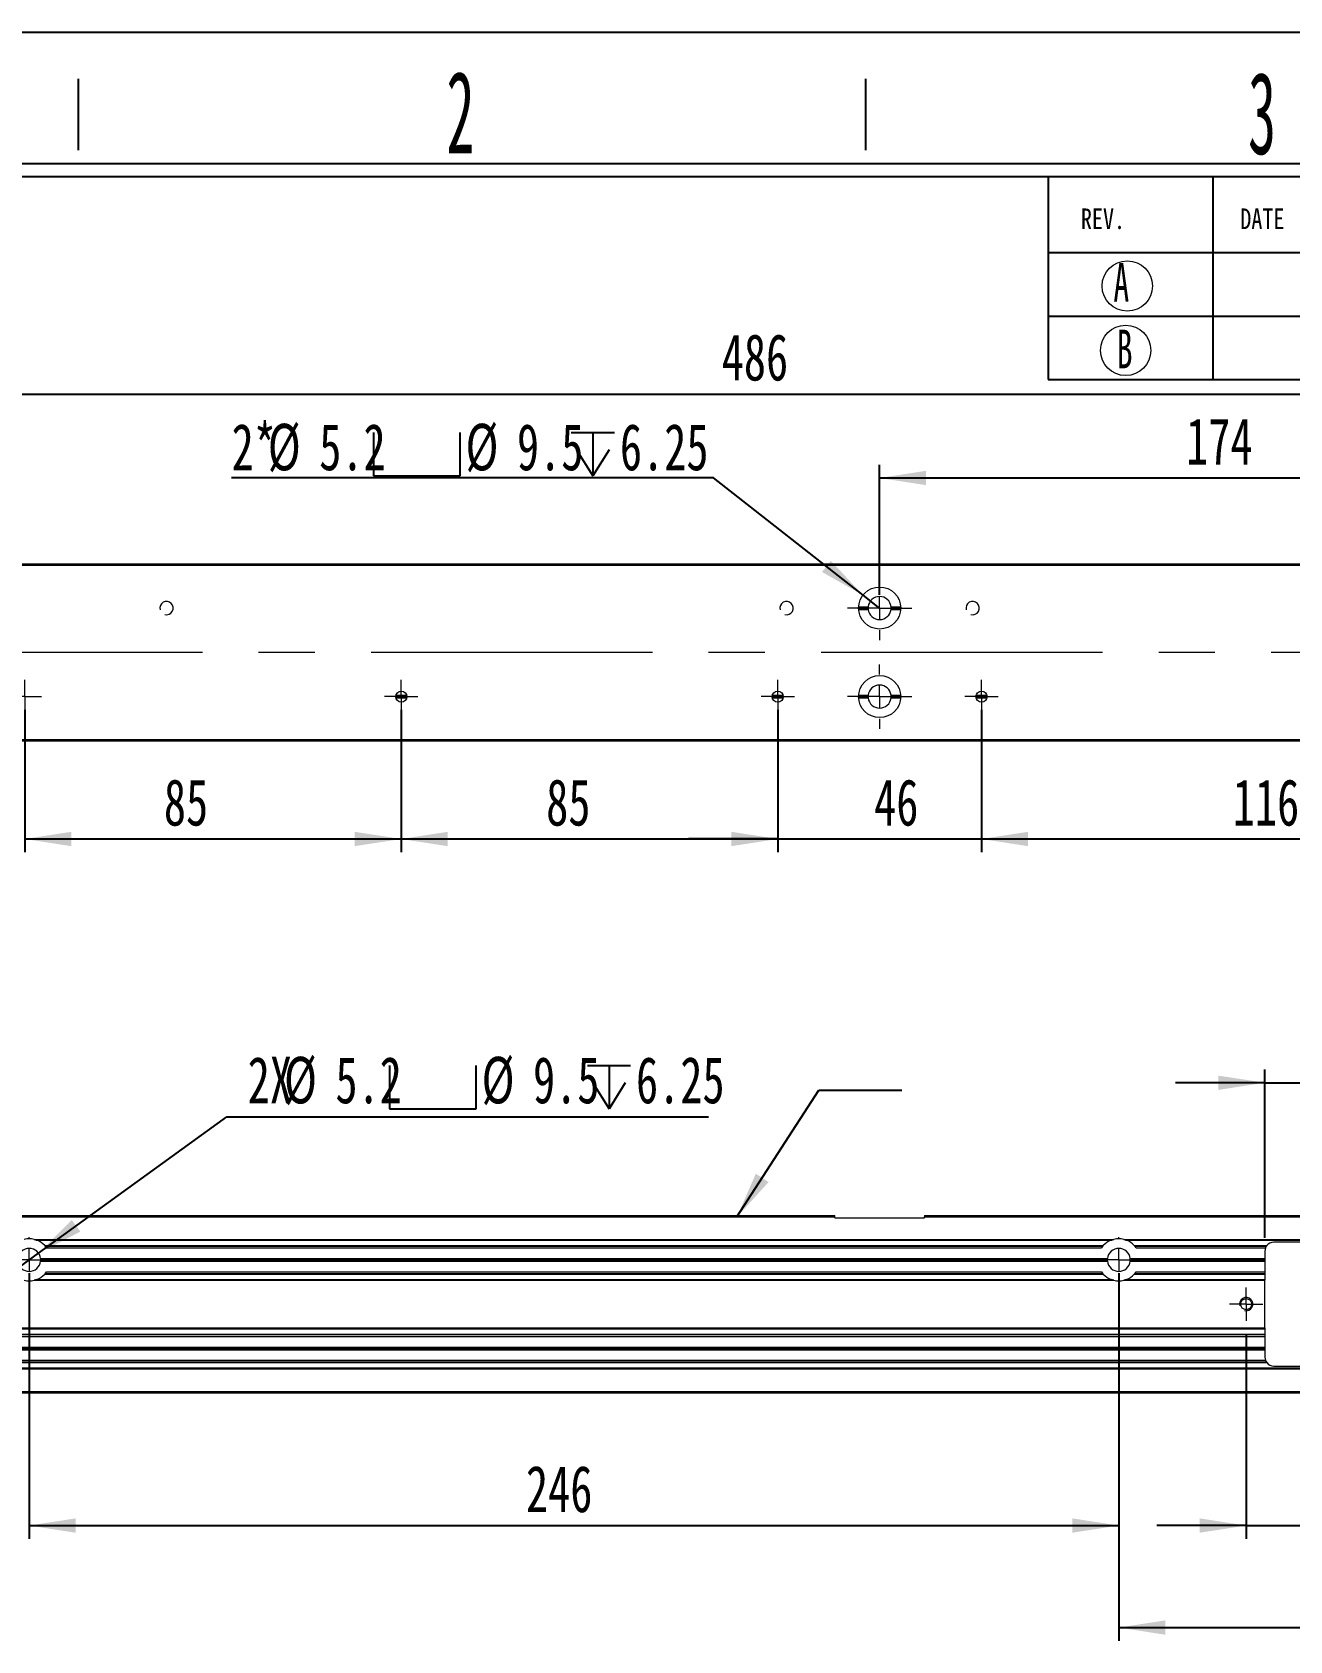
# Model space of a CAD drawing. Header units: millimetres. Extents: x 2 to 295, y 1 to 209.
# Drawn here: x 102.2 to 196.9, y 87.6 to 208.7 of the extents above; entities that cross this region are included whole.
import ezdxf

# ---------------------------------------------------------------- set-up
doc = ezdxf.new("R2010")
doc.units = ezdxf.units.MM
doc.linetypes.add('CENTER', pattern=[10.16, 6.35, -1.27, 1.27, -1.27])
doc.linetypes.add('CENTERX2', pattern=[20.32, 12.7, -2.54, 2.54, -2.54])
doc.layers.add('DIM', color=5, linetype='Continuous')
doc.layers.add('SLD-0', color=179, linetype='Continuous')
doc.layers.add('中心线', color=1, linetype='CENTER', lineweight=15)
doc.styles.add('SLDTEXTSTYLE1', font='TXT', dxfattribs={"width": 0.469})
doc.styles.add('SLDTEXTSTYLE10', font='TXT', dxfattribs={"width": 0.7865})
doc.styles.add('SLDTEXTSTYLE15', font='TXT', dxfattribs={"width": 0.7})
doc.styles.add('SLDTEXTSTYLE6', font='TXT', dxfattribs={"width": 0.6})
doc.styles.add('SLDTEXTSTYLE7', font='TXT', dxfattribs={"width": 0.5025})
doc.dimstyles.new('SLDDIMSTYLE0', dxfattribs={"dimtxt": 3.5, "dimasz": 3.5, "dimexe": 0, "dimexo": 0.0625, "dimgap": 0.875, "dimtad": 2, "dimlfac": 3, "dimrnd": 1e-09, "dimzin": 12, "dimdsep": 46, "dimtxsty": 'SLDTEXTSTYLE1', "dimsah": 1, "dimcen": 0.09, "dimadec": 0, "dimazin": 3, "dimtfac": 1, "dimtofl": 0, "dimtmove": 0, "dimatfit": 3, "dimfxl": 0, "dimfrac": 2, "dimtolj": 1, "dimtzin": 12, "dimarcsym": 0})
doc.dimstyles.new('SLDDIMSTYLE2', dxfattribs={"dimtxt": 3.5, "dimasz": 3.5, "dimexe": 0, "dimexo": 0.0625, "dimgap": 0.875, "dimtad": 2, "dimlfac": 3, "dimrnd": 1e-09, "dimzin": 12, "dimdsep": 46, "dimtxsty": 'SLDTEXTSTYLE1', "dimsah": 1, "dimcen": 0.09, "dimadec": 0, "dimazin": 3, "dimtfac": 1, "dimtmove": 0, "dimatfit": 0, "dimfxl": 0, "dimfrac": 2, "dimtolj": 1, "dimtzin": 12, "dimarcsym": 0})
doc.dimstyles.new('SLDDIMSTYLE4', dxfattribs={"dimtxt": 3.5, "dimasz": 3.5, "dimexe": 0, "dimexo": 0.0625, "dimgap": 0.875, "dimtad": 0, "dimtih": 1, "dimtoh": 1, "dimlfac": 3, "dimrnd": 1e-09, "dimzin": 12, "dimdsep": 46, "dimtxsty": 'SLDTEXTSTYLE1', "dimsah": 1, "dimcen": 0, "dimadec": 0, "dimazin": 3, "dimtfac": 1, "dimtmove": 0, "dimatfit": 3, "dimfxl": 0, "dimfrac": 2, "dimtolj": 1, "dimtzin": 12, "dimarcsym": 0})
doc.dimstyles.new('SLDDIMSTYLE7', dxfattribs={"dimtxt": 0.18, "dimasz": 3.5, "dimexe": 0, "dimexo": 0.0625, "dimgap": 0, "dimtad": 0, "dimtih": 1, "dimtoh": 1, "dimdec": 0, "dimrnd": 1e-09, "dimzin": 0, "dimdsep": 46, "dimtxsty": 'Standard', "dimsah": 1, "dimcen": 0.09, "dimadec": 0, "dimazin": 0, "dimtfac": 3.5, "dimtdec": 0, "dimtofl": 0, "dimtmove": 0, "dimatfit": 3, "dimfxl": 0, "dimfrac": 2, "dimtolj": 1, "dimtzin": 0, "dimarcsym": 0})
doc.dimstyles.new('SLDDIMSTYLE8', dxfattribs={"dimtxt": 3.5, "dimasz": 3.5, "dimexe": 0, "dimexo": 0.0625, "dimgap": 0.875, "dimtad": 0, "dimtih": 1, "dimtoh": 1, "dimlfac": 3, "dimrnd": 1e-09, "dimzin": 12, "dimdsep": 46, "dimtxsty": 'SLDTEXTSTYLE1', "dimsah": 1, "dimcen": 0, "dimadec": 0, "dimazin": 3, "dimtfac": 1, "dimtofl": 0, "dimtmove": 0, "dimatfit": 3, "dimfxl": 0, "dimfrac": 2, "dimtolj": 1, "dimtzin": 12, "dimarcsym": 0})

# ---------------------------------------------------------------- blocks, each defined once
blk = doc.blocks.new('_D')
at = {"layer": 'DIM'}
for p, q in [((101.98, 115.24), (101.98, 95.24)), ((183.98, 115.24), (183.98, 95.24)), ((101.98, 96.24), (183.98, 96.24))]:
    blk.add_line(p, q, dxfattribs=at)
for points in [[(101.98, 96.24), (105.48, 95.7), (105.48, 96.78)], [(183.98, 96.24), (180.48, 96.78), (180.48, 95.7)]]:
    blk.add_solid(points, dxfattribs=at)
at = {"layer": 'DIM', "insert": (139.37, 100.75), "char_height": 3.5, "attachment_point": 1, "style": 'SLDTEXTSTYLE15'}
blk.add_mtext('246', dxfattribs=at)
blk = doc.blocks.new('_D_5')
at = {"layer": 'DIM'}
for p, q in [((194.98, 117.91), (194.98, 130.58)), ((210.98, 117.91), (210.98, 130.58)), ((194.98, 129.58), (188.25, 129.58)), ((194.98, 129.58), (210.98, 129.58)), ((210.98, 129.58), (217.72, 129.58))]:
    blk.add_line(p, q, dxfattribs=at)
for points in [[(194.98, 129.58), (191.48, 130.11), (191.48, 129.04)], [(210.98, 129.58), (214.48, 129.04), (214.48, 130.11)]]:
    blk.add_solid(points, dxfattribs=at)
at = {"layer": 'DIM', "insert": (201.81, 134.09), "char_height": 3.5, "attachment_point": 1, "style": 'SLDTEXTSTYLE15'}
blk.add_mtext('48', dxfattribs=at)
blk = doc.blocks.new('_D_7')
at = {"layer": 'DIM'}
for p, q in [((193.57, 110.66), (193.57, 95.24)), ((212.4, 110.66), (212.4, 95.24)), ((193.57, 96.24), (186.84, 96.24)), ((193.57, 96.24), (212.4, 96.24)), ((212.4, 96.24), (219.13, 96.24))]:
    blk.add_line(p, q, dxfattribs=at)
for points in [[(193.57, 96.24), (190.07, 96.78), (190.07, 95.7)], [(212.4, 96.24), (215.9, 95.7), (215.9, 96.78)]]:
    blk.add_solid(points, dxfattribs=at)
at = {"layer": 'DIM', "insert": (201.5, 100.75), "char_height": 3.5, "attachment_point": 1, "style": 'SLDTEXTSTYLE15'}
blk.add_mtext('56.5', dxfattribs=at)
blk = doc.blocks.new('SW_SYMBOL_HOLE_SPOT')
at = {"layer": 'DIM', "color": 0}
for p, q in [((0, 875), (0, 75)), ((1600, 75), (1600, 875)), ((0, 75), (1600, 75))]:
    blk.add_line(p, q, dxfattribs=at)
blk = doc.blocks.new('SW_SYMBOL_HOLE_DEPTH')
at = {"layer": 'DIM', "color": 0}
for p, q in [((0, 875), (800, 875)), ((400, 875), (400, 75)), ((100, 555), (400, 75)), ((700, 555), (400, 75))]:
    blk.add_line(p, q, dxfattribs=at)
blk = doc.blocks.new('_D_10')
at = {"layer": 'DIM'}
for p, q in [((102.69, 116.75), (116.85, 127.02)), ((116.85, 127.02), (153.1, 127.02)), ((101.28, 115.73), (102.69, 116.75)), ((101.28, 115.73), (95.83, 111.78))]:
    blk.add_line(p, q, dxfattribs=at)
for points in [[(102.69, 116.75), (105.84, 118.37), (105.2, 119.24)], [(101.28, 115.73), (98.13, 114.11), (98.77, 113.24)]]:
    blk.add_solid(points, dxfattribs=at)
at = {"layer": 'DIM', "xscale": 0.004072727272727273, "yscale": 0.004072727272727273, "zscale": 0.004072727272727273}
for name, p in [('SW_SYMBOL_HOLE_SPOT', (129.11, 127.31)), ('SW_SYMBOL_HOLE_DEPTH', (143.99, 127.31))]:
    blk.add_blockref(name, p, dxfattribs=at)
at = {"layer": 'DIM', "char_height": 3.5, "attachment_point": 1, "style": 'SLDTEXTSTYLE15'}
for s, insert in [('2X', (118.43, 131.53)), ('%%c', (121.16, 131.53)), ('5.2', (125.03, 131.53)), ('%%c', (136.03, 131.53)), ('9.5', (139.9, 131.53)), ('6.25', (147.65, 131.53))]:
    blk.add_mtext(s, dxfattribs=dict(at, insert=insert))
blk = doc.blocks.new('_D_13')
at = {"layer": 'DIM'}
for p, q in [((183.98, 113.54), (183.98, 87.56)), ((223.98, 105.24), (223.98, 87.56)), ((183.98, 88.56), (223.98, 88.56))]:
    blk.add_line(p, q, dxfattribs=at)
for points in [[(183.98, 88.56), (187.48, 88.02), (187.48, 89.1)], [(223.98, 88.56), (220.48, 89.1), (220.48, 88.02)]]:
    blk.add_solid(points, dxfattribs=at)
at = {"layer": 'DIM', "insert": (204.29, 93.07), "char_height": 3.5, "attachment_point": 1, "style": 'SLDTEXTSTYLE15'}
blk.add_mtext('120', dxfattribs=at)
blk = doc.blocks.new('SW_CENTERMARKSYMBOL_1')
at = {"layer": '中心线', "color": 0}
for p, q in [((0, 0.83), (0, 1.25)), ((-0.83, 0), (-1.25, 0)), ((0, 0), (-0.83, 0)), ((0, 0), (0, 0.83)), ((0, 0), (0, -0.83)), ((0, 0), (0.83, 0)), ((0.83, 0), (1.25, 0)), ((0, -0.83), (0, -1.25))]:
    blk.add_line(p, q, dxfattribs=at)
blk = doc.blocks.new('SW_CENTERMARKSYMBOL_2')
at = {"layer": '中心线', "color": 0}
for p, q in [((0, 1.67), (0, 1.7)), ((-1.67, 0), (-1.7, 0)), ((0, 0), (-0.83, 0)), ((0, 0), (0, 0.83)), ((0, 0), (0, -0.83)), ((0, 0), (0.83, 0)), ((1.67, 0), (1.7, 0)), ((0, -1.67), (0, -1.7))]:
    blk.add_line(p, q, dxfattribs=at)
blk = doc.blocks.new('SW_CENTERMARKSYMBOL_3')
at = {"layer": '中心线', "color": 0}
for p, q in [((0, 1.67), (0, 1.7)), ((-1.67, 0), (-1.7, 0)), ((0, 0), (-0.83, 0)), ((0, 0), (0, 0.83)), ((0, 0), (0, -0.83)), ((0, 0), (0.83, 0)), ((1.67, 0), (1.7, 0)), ((0, -1.67), (0, -1.7))]:
    blk.add_line(p, q, dxfattribs=at)
blk = doc.blocks.new('_D_26')
at = {"layer": 'DIM'}
for p, q in [((153.47, 175.11), (117.22, 175.11)), ((164.74, 166.29), (153.47, 175.11)), ((165.98, 165.32), (164.74, 166.29))]:
    blk.add_line(p, q, dxfattribs=at)
blk.add_solid([(164.74, 166.29), (162.31, 168.87), (161.65, 168.03)], dxfattribs=at)
at = {"layer": 'DIM', "xscale": 0.004072727272727273, "yscale": 0.004072727272727273, "zscale": 0.004072727272727273}
for name, p in [('SW_SYMBOL_HOLE_SPOT', (127.89, 174.97)), ('SW_SYMBOL_HOLE_DEPTH', (142.77, 174.97))]:
    blk.add_blockref(name, p, dxfattribs=at)
at = {"layer": 'DIM', "char_height": 3.5, "attachment_point": 1, "style": 'SLDTEXTSTYLE15'}
for s, insert in [('2*', (117.22, 179.19)), ('%%c', (119.94, 179.19)), ('%%c', (134.82, 179.19)), ('5.2', (123.81, 179.19)), ('9.5', (138.69, 179.19)), ('6.25', (146.44, 179.19))]:
    blk.add_mtext(s, dxfattribs=dict(at, insert=insert))
blk = doc.blocks.new('_D_27')
at = {"layer": 'DIM'}
for p, q in [((129.98, 157.65), (129.98, 146.93)), ((158.32, 157.65), (158.32, 146.93)), ((129.98, 147.93), (158.32, 147.93))]:
    blk.add_line(p, q, dxfattribs=at)
for points in [[(129.98, 147.93), (133.48, 147.39), (133.48, 148.47)], [(158.32, 147.93), (154.82, 148.47), (154.82, 147.39)]]:
    blk.add_solid(points, dxfattribs=at)
at = {"layer": 'DIM', "insert": (140.89, 152.44), "char_height": 3.5, "attachment_point": 1, "style": 'SLDTEXTSTYLE15'}
blk.add_mtext('85', dxfattribs=at)
blk = doc.blocks.new('_D_28')
at = {"layer": 'DIM'}
for p, q in [((158.32, 157.65), (158.32, 146.93)), ((173.65, 157.65), (173.65, 146.93)), ((158.32, 147.93), (151.59, 147.93)), ((158.32, 147.93), (173.65, 147.93)), ((173.65, 147.93), (180.38, 147.93))]:
    blk.add_line(p, q, dxfattribs=at)
for points in [[(158.32, 147.93), (154.82, 148.47), (154.82, 147.39)], [(173.65, 147.93), (177.15, 147.39), (177.15, 148.47)]]:
    blk.add_solid(points, dxfattribs=at)
at = {"layer": 'DIM', "insert": (165.57, 152.44), "char_height": 3.5, "attachment_point": 1, "style": 'SLDTEXTSTYLE15'}
blk.add_mtext('46', dxfattribs=at)
blk = doc.blocks.new('_D_29')
at = {"layer": 'DIM'}
for p, q in [((173.65, 157.65), (173.65, 146.93)), ((212.32, 157.65), (212.32, 146.93)), ((173.65, 147.93), (212.32, 147.93))]:
    blk.add_line(p, q, dxfattribs=at)
for points in [[(173.65, 147.93), (177.15, 147.39), (177.15, 148.47)], [(212.32, 147.93), (208.82, 148.47), (208.82, 147.39)]]:
    blk.add_solid(points, dxfattribs=at)
at = {"layer": 'DIM', "insert": (192.56, 152.44), "char_height": 3.5, "attachment_point": 1, "style": 'SLDTEXTSTYLE15'}
blk.add_mtext('116', dxfattribs=at)
blk = doc.blocks.new('_D_33')
at = {"layer": 'DIM'}
for p, q in [((101.65, 157.65), (101.65, 146.93)), ((129.98, 157.65), (129.98, 146.93)), ((101.65, 147.93), (129.98, 147.93))]:
    blk.add_line(p, q, dxfattribs=at)
for points in [[(101.65, 147.93), (105.15, 147.39), (105.15, 148.47)], [(129.98, 147.93), (126.48, 148.47), (126.48, 147.39)]]:
    blk.add_solid(points, dxfattribs=at)
at = {"layer": 'DIM', "insert": (112.12, 152.44), "char_height": 3.5, "attachment_point": 1, "style": 'SLDTEXTSTYLE15'}
blk.add_mtext('85', dxfattribs=at)
blk = doc.blocks.new('_D_34')
at = {"layer": 'DIM'}
for p, q in [((61.98, 169.65), (61.98, 182.43)), ((223.98, 169.65), (223.98, 182.43)), ((61.98, 181.43), (223.98, 181.43))]:
    blk.add_line(p, q, dxfattribs=at)
for points in [[(61.98, 181.43), (65.48, 180.9), (65.48, 181.97)], [(223.98, 181.43), (220.48, 181.97), (220.48, 180.9)]]:
    blk.add_solid(points, dxfattribs=at)
at = {"layer": 'DIM', "insert": (154.1, 185.95), "char_height": 3.5, "attachment_point": 1, "style": 'SLDTEXTSTYLE15'}
blk.add_mtext('486', dxfattribs=at)
blk = doc.blocks.new('_D_36')
at = {"layer": 'DIM'}
for p, q in [((165.98, 166.32), (165.98, 176.11)), ((223.98, 169.65), (223.98, 176.11)), ((165.98, 175.11), (223.98, 175.11))]:
    blk.add_line(p, q, dxfattribs=at)
for points in [[(165.98, 175.11), (169.48, 174.57), (169.48, 175.65)], [(223.98, 175.11), (220.48, 175.65), (220.48, 174.57)]]:
    blk.add_solid(points, dxfattribs=at)
at = {"layer": 'DIM', "insert": (189.05, 179.62), "char_height": 3.5, "attachment_point": 1, "style": 'SLDTEXTSTYLE15'}
blk.add_mtext('174', dxfattribs=at)
blk = doc.blocks.new('SW_CENTERMARKSYMBOL_17')
at = {"layer": '中心线', "color": 0}
for p, q in [((0, 1.67), (0, 2.42)), ((-1.67, 0), (-2.42, 0)), ((0, 0), (-0.83, 0)), ((0, 0), (0, 0.83)), ((0, 0), (0, -0.83)), ((0, 0), (0.83, 0)), ((1.67, 0), (2.42, 0)), ((0, -1.67), (0, -2.42))]:
    blk.add_line(p, q, dxfattribs=at)
blk = doc.blocks.new('SW_CENTERMARKSYMBOL_18')
at = {"layer": '中心线', "color": 0}
for p, q in [((0, 1.67), (0, 2.42)), ((-1.67, 0), (-2.42, 0)), ((0, 0), (-0.83, 0)), ((0, 0), (0, 0.83)), ((0, 0), (0, -0.83)), ((0, 0), (0.83, 0)), ((1.67, 0), (2.42, 0)), ((0, -1.67), (0, -2.42))]:
    blk.add_line(p, q, dxfattribs=at)
blk = doc.blocks.new('SW_CENTERMARKSYMBOL_24')
at = {"layer": '中心线', "color": 0}
for p, q in [((0, 0.83), (0, 1.25)), ((-0.83, 0), (-1.25, 0)), ((0, 0), (-0.83, 0)), ((0, 0), (0, 0.83)), ((0, 0), (0, -0.83)), ((0, 0), (0.83, 0)), ((0.83, 0), (1.25, 0)), ((0, -0.83), (0, -1.25))]:
    blk.add_line(p, q, dxfattribs=at)
blk = doc.blocks.new('SW_CENTERMARKSYMBOL_25')
at = {"layer": '中心线', "color": 0}
for p, q in [((0, 0.83), (0, 1.25)), ((-0.83, 0), (-1.25, 0)), ((0, 0), (-0.83, 0)), ((0, 0), (0, 0.83)), ((0, 0), (0, -0.83)), ((0, 0), (0.83, 0)), ((0.83, 0), (1.25, 0)), ((0, -0.83), (0, -1.25))]:
    blk.add_line(p, q, dxfattribs=at)
blk = doc.blocks.new('SW_CENTERMARKSYMBOL_26')
at = {"layer": '中心线', "color": 0}
for p, q in [((0, 0.83), (0, 1.25)), ((-0.83, 0), (-1.25, 0)), ((0, 0), (-0.83, 0)), ((0, 0), (0, 0.83)), ((0, 0), (0, -0.83)), ((0, 0), (0.83, 0)), ((0.83, 0), (1.25, 0)), ((0, -0.83), (0, -1.25))]:
    blk.add_line(p, q, dxfattribs=at)
blk = doc.blocks.new('SW_CENTERMARKSYMBOL_27')
at = {"layer": '中心线', "color": 0}
for p, q in [((0, 0.83), (0, 1.25)), ((-0.83, 0), (-1.25, 0)), ((0, 0), (-0.83, 0)), ((0, 0), (0, 0.83)), ((0, 0), (0, -0.83)), ((0, 0), (0.83, 0)), ((0.83, 0), (1.25, 0)), ((0, -0.83), (0, -1.25))]:
    blk.add_line(p, q, dxfattribs=at)

msp = doc.modelspace()

# ---------------------------------------------------------------- linework, layer by layer
at = {"color": 7, "linetype": 'Continuous', "lineweight": 15}
for p, q in [((61.98444258, 168.65091057), (223.98444306, 168.65091057)), ((61.98444258, 168.55091074), (223.98444306, 168.55091074)), ((164.40111191, 165.31757731), (165.11777829, 165.31757731)), ((164.40427096, 165.41757745), (165.12356491, 165.41757745)), ((164.40427096, 165.21757748), (165.12356491, 165.21757748)), ((166.84531958, 165.41757745), (167.56461353, 165.41757745)), ((166.84531958, 165.21757748), (167.56461353, 165.21757748)), ((166.85111117, 165.31757731), (167.56777755, 165.31757731)), ((129.58654057, 158.75091063), (130.38703095, 158.75091063)), ((157.91987172, 158.75091063), (158.72036707, 158.75091063)), ((164.40427096, 158.75091063), (165.12356491, 158.75091063)), ((166.84531958, 158.75091063), (167.56461353, 158.75091063)), ((173.25320632, 158.75091063), (174.0536967, 158.75091063)), ((129.56777504, 158.6509108), (130.39978634, 158.6509108)), ((129.58321265, 158.55091066), (130.38311691, 158.55091066)), ((157.90111116, 158.6509108), (158.73311749, 158.6509108)), ((157.91654876, 158.55091066), (158.71644806, 158.55091066)), ((164.40111191, 158.6509108), (165.11777829, 158.6509108)), ((164.40427096, 158.55091066), (165.12356491, 158.55091066)), ((166.84531958, 158.55091066), (167.56461353, 158.55091066)), ((166.85111117, 158.6509108), (167.56777755, 158.6509108)), ((173.2344408, 158.6509108), (174.0664521, 158.6509108)), ((173.24988337, 158.55091066), (174.04978267, 158.55091066)), ((61.98444258, 155.41757737), (223.98444306, 155.41757737)), ((61.98444258, 155.31757754), (223.98444306, 155.31757754)), ((61.98444258, 119.57555113), (162.61777571, 119.57555113)), ((61.98444258, 119.4755513), (162.61777571, 119.4755513)), ((162.61777571, 119.4755513), (162.61777571, 119.57555113)), ((162.61777571, 119.40888475), (162.61777571, 119.4755513)), ((162.61777571, 119.40888475), (169.35110878, 119.40888475)), ((169.35110878, 119.57555113), (223.98444306, 119.57555113)), ((169.35110878, 119.57555113), (169.35110878, 119.4755513)), ((169.35110878, 119.4755513), (223.98444306, 119.4755513)), ((169.35110878, 119.40888475), (169.35110878, 119.4755513)), ((102.35389363, 117.78184434), (183.61499201, 117.78184434)), ((102.56772529, 117.71419773), (183.40116035, 117.71419773)), ((184.35389589, 117.78184434), (223.98444306, 117.78184434)), ((184.56772756, 117.71419773), (223.98444306, 117.71419773)), ((210.31777602, 117.57555143), (195.65110943, 117.57555143)), ((102.84532399, 116.34221801), (183.12356414, 116.34221801)), ((103.1508574, 117.3129287), (182.81802824, 117.3129287)), ((103.17646753, 117.28363923), (182.79252242, 117.28363923)), ((103.28955741, 117.13866459), (182.67932823, 117.13866459)), ((184.84532129, 116.34221801), (194.98444389, 116.34221801)), ((185.15085718, 117.3129287), (195.12083422, 117.3129287)), ((185.17646731, 117.28363923), (195.10047427, 117.28363923)), ((185.28955967, 117.13866459), (195.02529294, 117.13866459)), ((194.98444389, 116.90888465), (194.98444389, 116.34221801)), ((194.98444389, 116.34221801), (194.98444389, 116.24221787)), ((102.84532399, 116.14221804), (183.12356414, 116.14221804)), ((102.85110564, 116.24221787), (183.11777752, 116.24221787)), ((103.1508574, 115.1715072), (182.81802824, 115.1715072)), ((182.79241811, 115.20079652), (103.17636819, 115.20079652)), ((103.28955741, 115.34577131), (182.67932823, 115.34577131)), ((184.84532129, 116.14221804), (194.98444389, 116.14221804)), ((184.85111039, 116.24221787), (194.98444389, 116.24221787)), ((185.15085718, 115.1715072), (194.98444389, 115.1715072)), ((194.98444389, 115.20079652), (185.176363, 115.20079652)), ((185.28955967, 115.34577131), (194.98444389, 115.34577131)), ((194.98444389, 116.24221787), (194.98444389, 116.14221804)), ((194.98444389, 116.14221804), (194.98444389, 115.34577131)), ((194.98444389, 115.34577131), (194.98444389, 115.20079652)), ((194.98444389, 115.20079652), (194.98444389, 115.1715072)), ((194.98444389, 115.1715072), (194.98444389, 114.77023802)), ((102.35389363, 114.70259156), (183.61499201, 114.70259156)), ((102.56772529, 114.77023802), (183.40116035, 114.77023802)), ((184.35389589, 114.70259156), (194.98444389, 114.70259156)), ((184.56772756, 114.77023802), (194.98444389, 114.77023802)), ((194.98444389, 114.77023802), (194.98444389, 114.70259156)), ((194.98444389, 111.11517767), (194.98444389, 114.70259156)), ((61.98444258, 111.11517767), (194.98444389, 111.11517767)), ((61.98444258, 111.04753121), (194.98444389, 111.04753121)), ((61.98444258, 110.64626203), (194.98444389, 110.64626203)), ((61.98444258, 110.61697271), (194.98444389, 110.61697271)), ((61.98444258, 110.47199792), (194.98444389, 110.47199792)), ((194.98444389, 111.11517767), (194.98444389, 111.04753121)), ((194.98444389, 111.04753121), (194.98444389, 110.64626203)), ((194.98444389, 110.64626203), (194.98444389, 110.61697271)), ((194.98444389, 110.61697271), (194.98444389, 110.47199792)), ((194.98444389, 110.47199792), (194.98444389, 109.67555119)), ((81.19194002, 109.67555119), (194.98444389, 109.67555119)), ((81.19194002, 109.47555121), (194.98444389, 109.47555121)), ((81.2011092, 109.57555136), (194.98444389, 109.57555136)), ((194.98444389, 109.67555119), (194.98444389, 109.57555136)), ((194.98444389, 109.57555136), (194.98444389, 109.47555121)), ((194.98444389, 109.47555121), (194.98444389, 108.90888458)), ((61.98444258, 108.67910464), (195.02529294, 108.67910464)), ((195.10040721, 108.53413), (61.98444258, 108.53413)), ((61.98444258, 108.50484053), (195.12083422, 108.50484053)), ((61.98444258, 108.1035715), (223.98444306, 108.1035715)), ((61.98444258, 108.03592489), (223.98444306, 108.03592489)), ((195.10047427, 108.53413), (195.10040721, 108.53413)), ((195.65110943, 108.2422178), (210.31777602, 108.2422178)), ((61.98444258, 106.34221793), (223.98444306, 106.34221793)), ((61.98444258, 106.2422181), (223.98444306, 106.2422181))]:
    msp.add_line(p, q, dxfattribs=at)
for centre, radius in [((165.98444306, 165.31757739), 1.58333333), ((165.98444306, 158.65091072), 1.58333333), ((129.98444306, 158.65091072), 0.41666667), ((158.31777639, 158.65091072), 0.41666667), ((173.65110973, 158.65091072), 0.41666667), ((193.56777639, 112.90888461), 0.41666667)]:
    msp.add_circle(centre, radius, dxfattribs=at)
for centre, radius, start, end in [((165.98444306, 165.31757739), 0.86666667, 6.6258095648, 173.3741904352), ((165.98444306, 165.31757739), 0.86666667, 173.3741904352, 180), ((165.98444306, 165.31757739), 0.86666667, 180, 186.6258095648), ((165.98444306, 165.31757739), 0.86666667, 186.6258095648, 353.3741904352), ((165.98444306, 165.31757739), 0.86666667, 0, 6.6258095648), ((165.98444306, 165.31757739), 0.86666667, 353.3741904352, 0), ((165.98444306, 158.65091072), 0.86666667, 173.3741904352, 180), ((165.98444306, 158.65091072), 0.86666667, 6.6258095648, 173.3741904352), ((165.98444306, 158.65091072), 0.86666667, 0, 6.6258095648), ((165.98444306, 158.65091072), 0.86666667, 180, 186.6258095648), ((165.98444306, 158.65091072), 0.86666667, 186.6258095648, 353.3741904352), ((165.98444306, 158.65091072), 0.86666667, 353.3741904352, 0), ((101.98444306, 116.24221795), 1.58333333, 76.5063140767, 103.4936859233), ((101.98444306, 116.24221795), 1.58333333, 42.5503870776, 68.3836663218), ((183.98444306, 116.24221795), 1.58333333, 111.6163336782, 137.4496129224), ((183.98444306, 116.24221795), 1.58333333, 76.5063140767, 103.4936859233), ((183.98444306, 116.24221795), 1.58333333, 42.5503870776, 68.3836663218), ((195.65110973, 116.90888461), 0.66666667, 90, 142.6944092583), ((101.98444306, 116.24221795), 0.86666667, 6.6258095648, 173.3741904352), ((101.98444306, 116.24221795), 0.86666667, 0, 6.6258095648), ((101.98444306, 116.24221795), 1.58333333, 34.48405078, 41.1277243475), ((183.98444306, 116.24221795), 1.58333333, 138.8722756525, 145.51594922), ((183.98444306, 116.24221795), 0.86666667, 173.3741904352, 180), ((183.98444306, 116.24221795), 0.86666667, 6.6258095648, 173.3741904352), ((183.98444306, 116.24221795), 0.86666667, 0, 6.6258095648), ((183.98444306, 116.24221795), 1.58333333, 34.48405078, 41.1277243475), ((195.65110973, 116.90888461), 0.66666667, 159.838352595, 180), ((195.65110973, 116.90888461), 0.66666667, 145.7966292667, 159.838352595), ((101.98444306, 116.24221795), 0.86666667, 186.6258095648, 353.3741904352), ((101.98444306, 116.24221795), 1.58333333, 291.6163336782, 317.4496129224), ((101.98444306, 116.24221795), 0.86666667, 353.3741904352, 0), ((101.98444306, 116.24221795), 1.58333333, 318.8722756525, 325.51594922), ((183.98444306, 116.24221795), 1.58333333, 214.48405078, 221.1277243475), ((183.98444306, 116.24221795), 1.58333333, 222.5503870776, 248.3836663218), ((183.98444306, 116.24221795), 0.86666667, 180, 186.6258095648), ((183.98444306, 116.24221795), 0.86666667, 186.6258095648, 353.3741904352), ((183.98444306, 116.24221795), 1.58333333, 291.6163336782, 317.4496129224), ((183.98444306, 116.24221795), 0.86666667, 353.3741904352, 0), ((183.98444306, 116.24221795), 1.58333333, 318.8722756525, 325.51594922), ((101.98444306, 116.24221795), 1.58333333, 256.5063140767, 283.4936859233), ((183.98444306, 116.24221795), 1.58333333, 256.5063140767, 283.4936859233), ((195.65110973, 108.90888461), 0.66666667, 180, 200.161647405), ((195.65110973, 108.90888461), 0.66666667, 200.161647405, 214.2033707333), ((195.65110973, 108.90888461), 0.66666667, 217.3055907417, 270)]:
    msp.add_arc(centre, radius, start, end, dxfattribs=at)
at = {"color": 7, "linetype": 'Continuous', "lineweight": 0}
for centre in [(112.31777639, 165.31757739), (158.98444306, 165.31757739), (172.98444306, 165.31757739), (193.56777639, 112.90888461)]:
    msp.add_arc(centre, 0.5, 255, 195, dxfattribs=at)
at = {"color": 7, "linetype": 'Continuous', "lineweight": 15}
for points, knots in [([(102.35389522, 117.78184438), (102.39079552, 117.7729897), (102.42719154, 117.76285145), (102.49872907, 117.74017067), (102.53437, 117.72741564), (102.56772659, 117.71419783)], [0, 0, 0, 0, 0.5, 0.5, 1, 1, 1, 1]), ([(183.40115953, 117.71419783), (183.43455824, 117.72743233), (183.46962084, 117.7399898), (183.5414052, 117.76277044), (183.57807035, 117.77298484), (183.6149909, 117.78184438)], [0, 0, 0, 0, 0.5, 0.5, 1, 1, 1, 1]), ([(184.35389522, 117.78184438), (184.39079552, 117.7729897), (184.42719154, 117.76285145), (184.49872907, 117.74017067), (184.53437, 117.72741564), (184.56772659, 117.71419783)], [0, 0, 0, 0, 0.5, 0.5, 1, 1, 1, 1]), ([(103.1508574, 117.3129287), (103.15649252, 117.30672631), (103.16691808, 117.29525124), (103.17586829, 117.2850274), (103.17628507, 117.28455009), (103.17646753, 117.28434114)], [0, 0, 0, 0, 0.3980769931, 0.7364830553, 1, 1, 1, 1]), ([(182.79252242, 117.28446004), (182.79231407, 117.28422196), (182.79147264, 117.28326049), (182.79629715, 117.28877473), (182.80527273, 117.29892976), (182.81396092, 117.30846489), (182.81802824, 117.3129287)], [0, 0, 0, 0, 0.1003769293, 0.4053660202, 0.721625971, 1, 1, 1, 1]), ([(185.15085718, 117.3129287), (185.1564923, 117.30672631), (185.16691786, 117.29525124), (185.17586807, 117.2850274), (185.17628485, 117.28455009), (185.17646731, 117.28434114)], [0, 0, 0, 0, 0.3980769931, 0.7364830553, 1, 1, 1, 1]), ([(195.12083422, 117.3129287), (195.11617841, 117.30666979), (195.1068455, 117.29412334), (195.10014535, 117.28422021), (195.10039027, 117.28458394), (195.10047427, 117.2847087)], [0, 0, 0, 0, 0.3954161565, 0.7926400103, 1, 1, 1, 1]), ([(103.17636819, 115.19997602), (103.1765765, 115.20021399), (103.17741774, 115.20117502), (103.17259657, 115.19566003), (103.16360513, 115.18550803), (103.15492188, 115.17597122), (103.1508574, 115.1715072)], [0, 0, 0, 0, 0.1003754115, 0.4053605146, 0.721659145, 1, 1, 1, 1]), ([(182.81802824, 115.1715072), (182.81239268, 115.17770947), (182.80196641, 115.1891842), (182.79302123, 115.1994087), (182.79260176, 115.19988576), (182.79241811, 115.20009461)], [0, 0, 0, 0, 0.3980788927, 0.7364792721, 1, 1, 1, 1]), ([(185.176363, 115.19997602), (185.1765713, 115.20021399), (185.1774125, 115.20117498), (185.17259245, 115.19566076), (185.16361196, 115.18550642), (185.15492422, 115.17597105), (185.15085718, 115.1715072)], [0, 0, 0, 0, 0.1003762646, 0.4053586151, 0.7216272449, 1, 1, 1, 1]), ([(102.56772659, 114.77023807), (102.53432788, 114.75700357), (102.49926528, 114.7444461), (102.42748092, 114.72166545), (102.39081577, 114.71145105), (102.35389522, 114.70259152)], [0, 0, 0, 0, 0.5, 0.5, 1, 1, 1, 1]), ([(183.6149909, 114.70259152), (183.5780906, 114.71144619), (183.54169458, 114.72158445), (183.47015705, 114.74426523), (183.43451612, 114.75702026), (183.40115953, 114.77023807)], [0, 0, 0, 0, 0.5, 0.5, 1, 1, 1, 1]), ([(184.56772659, 114.77023807), (184.53432788, 114.75700357), (184.49926528, 114.7444461), (184.42748092, 114.72166545), (184.39081577, 114.71145105), (184.35389522, 114.70259152)], [0, 0, 0, 0, 0.5, 0.5, 1, 1, 1, 1]), ([(195.10040721, 108.53315677), (195.10021797, 108.53343447), (195.09946838, 108.53453445), (195.10396335, 108.52794273), (195.11162982, 108.51707284), (195.11840468, 108.5080693), (195.12083422, 108.50484053)], [0, 0, 0, 0, 0.1151378318, 0.4560697421, 0.8049405168, 1, 1, 1, 1])]:
    msp.add_open_spline(points, degree=3, knots=knots, dxfattribs=at)
at = {"layer": 'SLD-0'}
for p, q in [((1.81204262, 208.67374122), (295.10655869, 208.67374122)), ((12.67482132, 197.81098137), (289.18141695, 197.81098137))]:
    msp.add_line(p, q, dxfattribs=at)
at = {"layer": 'SLD-0', "color": 6, "linetype": 'Continuous'}
for p, q in [((105.70103894, 199.78602861), (105.70103894, 205.16949313)), ((164.95245633, 199.78602861), (164.95245633, 205.16949313)), ((11.6872977, 198.79850499), (290.16894058, 198.79850499))]:
    msp.add_line(p, q, dxfattribs=at)
at = {"layer": 'SLD-0', "color": 179, "linetype": 'Continuous'}
for p, q in [((178.6588116, 197.81098137), (178.6588116, 182.51367005)), ((191.05019286, 197.81098137), (191.05019286, 182.51367005)), ((178.6588116, 192.07448962), (289.18141695, 192.07448962)), ((178.6588116, 187.29407984), (289.18141695, 187.29407984)), ((178.6588116, 182.51367005), (289.18141695, 182.51367005))]:
    msp.add_line(p, q, dxfattribs=at)
at = {"layer": 'SLD-0', "lineweight": 0}
for centre in [(184.62211286, 189.56356409), (184.49936201, 184.71490541)]:
    msp.add_circle(centre, 1.89437993, dxfattribs=at)
at = {"layer": '中心线', "linetype": 'CENTERX2', "lineweight": 0, "ltscale": 1.666667}
msp.add_line((59.98444306, 161.98424405), (225.98444306, 161.98424405), dxfattribs=at)

# ---------------------------------------------------------------- block references
at = {"layer": '中心线'}
for name, p in [('SW_CENTERMARKSYMBOL_18', (165.98444306, 165.31757739)), ('SW_CENTERMARKSYMBOL_27', (101.65110973, 158.65091072)), ('SW_CENTERMARKSYMBOL_26', (129.98444306, 158.65091072)), ('SW_CENTERMARKSYMBOL_25', (158.31777639, 158.65091072)), ('SW_CENTERMARKSYMBOL_17', (165.98444306, 158.65091072)), ('SW_CENTERMARKSYMBOL_24', (173.65110973, 158.65091072)), ('SW_CENTERMARKSYMBOL_2', (101.98444306, 116.24221795)), ('SW_CENTERMARKSYMBOL_3', (183.98444306, 116.24221795)), ('SW_CENTERMARKSYMBOL_1', (193.56777639, 112.90888461))]:
    msp.add_blockref(name, p, dxfattribs=at)

# ---------------------------------------------------------------- texts
at = {"layer": 'SLD-0', "attachment_point": 1}
for s, insert, char_height, style in [('2', (133.38806337, 205.72756183), 6.17202264, 'SLDTEXTSTYLE7'), ('3', (193.70664974, 205.66550255), 6.17202264, 'SLDTEXTSTYLE7'), ('A', (183.57784275, 191.2861926), 2.90343737, 'SLDTEXTSTYLE6'), ('B', (183.83189352, 186.27119254), 2.90343737, 'SLDTEXTSTYLE6')]:
    msp.add_mtext(s, dxfattribs=dict(at, insert=insert, char_height=char_height, style=style))
at = {"layer": 'SLD-0', "color": 179, "char_height": 1.553633181, "attachment_point": 1, "style": 'SLDTEXTSTYLE10'}
for s, insert in [('REV.', (181.12882773, 195.40006469)), ('DATE', (193.12647144, 195.40006469))]:
    msp.add_mtext(s, dxfattribs=dict(at, insert=insert))

# ---------------------------------------------------------------- dimensions: what is measured, and where the dimension line sits
at = {"layer": 'DIM'}
for base, p1, p2, dimstyle, picture, middle in [((223.98444306, 181.43451712), (61.98444306, 168.65091072), (223.98444306, 168.65091072), 'SLDDIMSTYLE0', '_D_34', (156.14005763, 181.43451712)), ((223.98444306, 175.10974529), (165.98444306, 165.31757739), (223.98444306, 168.65091072), 'SLDDIMSTYLE0', '_D_36', (191.0941921, 175.10974529)), ((129.98444306, 147.92684069), (101.65110973, 158.65091072), (129.98444306, 158.65091072), 'SLDDIMSTYLE0', '_D_33', (113.47912485, 147.92684069)), ((158.31777639, 147.92684069), (129.98444306, 158.65091072), (158.31777639, 158.65091072), 'SLDDIMSTYLE0', '_D_27', (142.25410545, 147.92684069)), ((173.65110973, 147.92684069), (158.31777639, 158.65091072), (173.65110973, 158.65091072), 'SLDDIMSTYLE2', '_D_28', (166.9274114, 147.92684069)), ((212.31777639, 147.92684069), (173.65110973, 158.65091072), (212.31777639, 158.65091072), 'SLDDIMSTYLE0', '_D_29', (194.59922133, 147.92684069)), ((210.98444306, 129.57555128), (194.98444306, 116.90888461), (210.98444306, 116.90888461), 'SLDDIMSTYLE2', '_D_5', (203.17006355, 129.57555128)), ((183.98444306, 96.24221795), (101.98444306, 116.24221795), (183.98444306, 116.24221795), 'SLDDIMSTYLE0', '_D', (141.41184609, 96.24221795)), ((223.98444306, 88.56086862), (183.98444306, 114.54221795), (223.98444306, 106.24221795), 'SLDDIMSTYLE0', '_D_13', (206.33355422, 88.56086862)), ((212.40110973, 96.24221795), (193.56777639, 111.65888461), (212.40110973, 111.65888461), 'SLDDIMSTYLE2', '_D_7', (204.22586429, 96.24221795))]:
    dim = msp.add_linear_dim(base=base, p1=p1, p2=p2, dimstyle=dimstyle, dxfattribs=at)
    dim.commit()
    dim.dimension.update_dxf_attribs({"geometry": picture, "text_midpoint": middle, "dimtype": 160})
dim = msp.add_radius_dim(center=(165.98444306, 165.31757739), mpoint=(164.73753657, 166.29336868), text='2*%%c5.2{\\fGDT;v}%%c9.5{\\fGDT;x}6.25', dimstyle='SLDDIMSTYLE8', override={"dimpost": '<>'}, dxfattribs=at)
dim.commit()
dim.dimension.update_dxf_attribs({"geometry": '_D_26', "text_midpoint": (134.55026343, 176.93291612), "dimtype": 164})
dim = msp.add_diameter_dim_2p(p1=(102.68602765, 116.75103046), p2=(101.28285847, 115.73340544), text='2X%%c5.2{\\fGDT;v}%%c9.5{\\fGDT;x}6.25', dimstyle='SLDDIMSTYLE4', dxfattribs=at)
dim.commit()
dim.dimension.update_dxf_attribs({"geometry": '_D_10', "text_midpoint": (135.76531858, 129.26997233), "dimtype": 163})

# ---------------------------------------------------------------- leaders
at = {"color": 7, "linetype": 'Continuous', "lineweight": 0}
msp.add_leader([(155.24764637, 119.47555128), (161.41347241, 129.01560589), (167.66347241, 129.01560589)], dimstyle='SLDDIMSTYLE7', dxfattribs=at)

doc.saveas('drawing.dxf')
